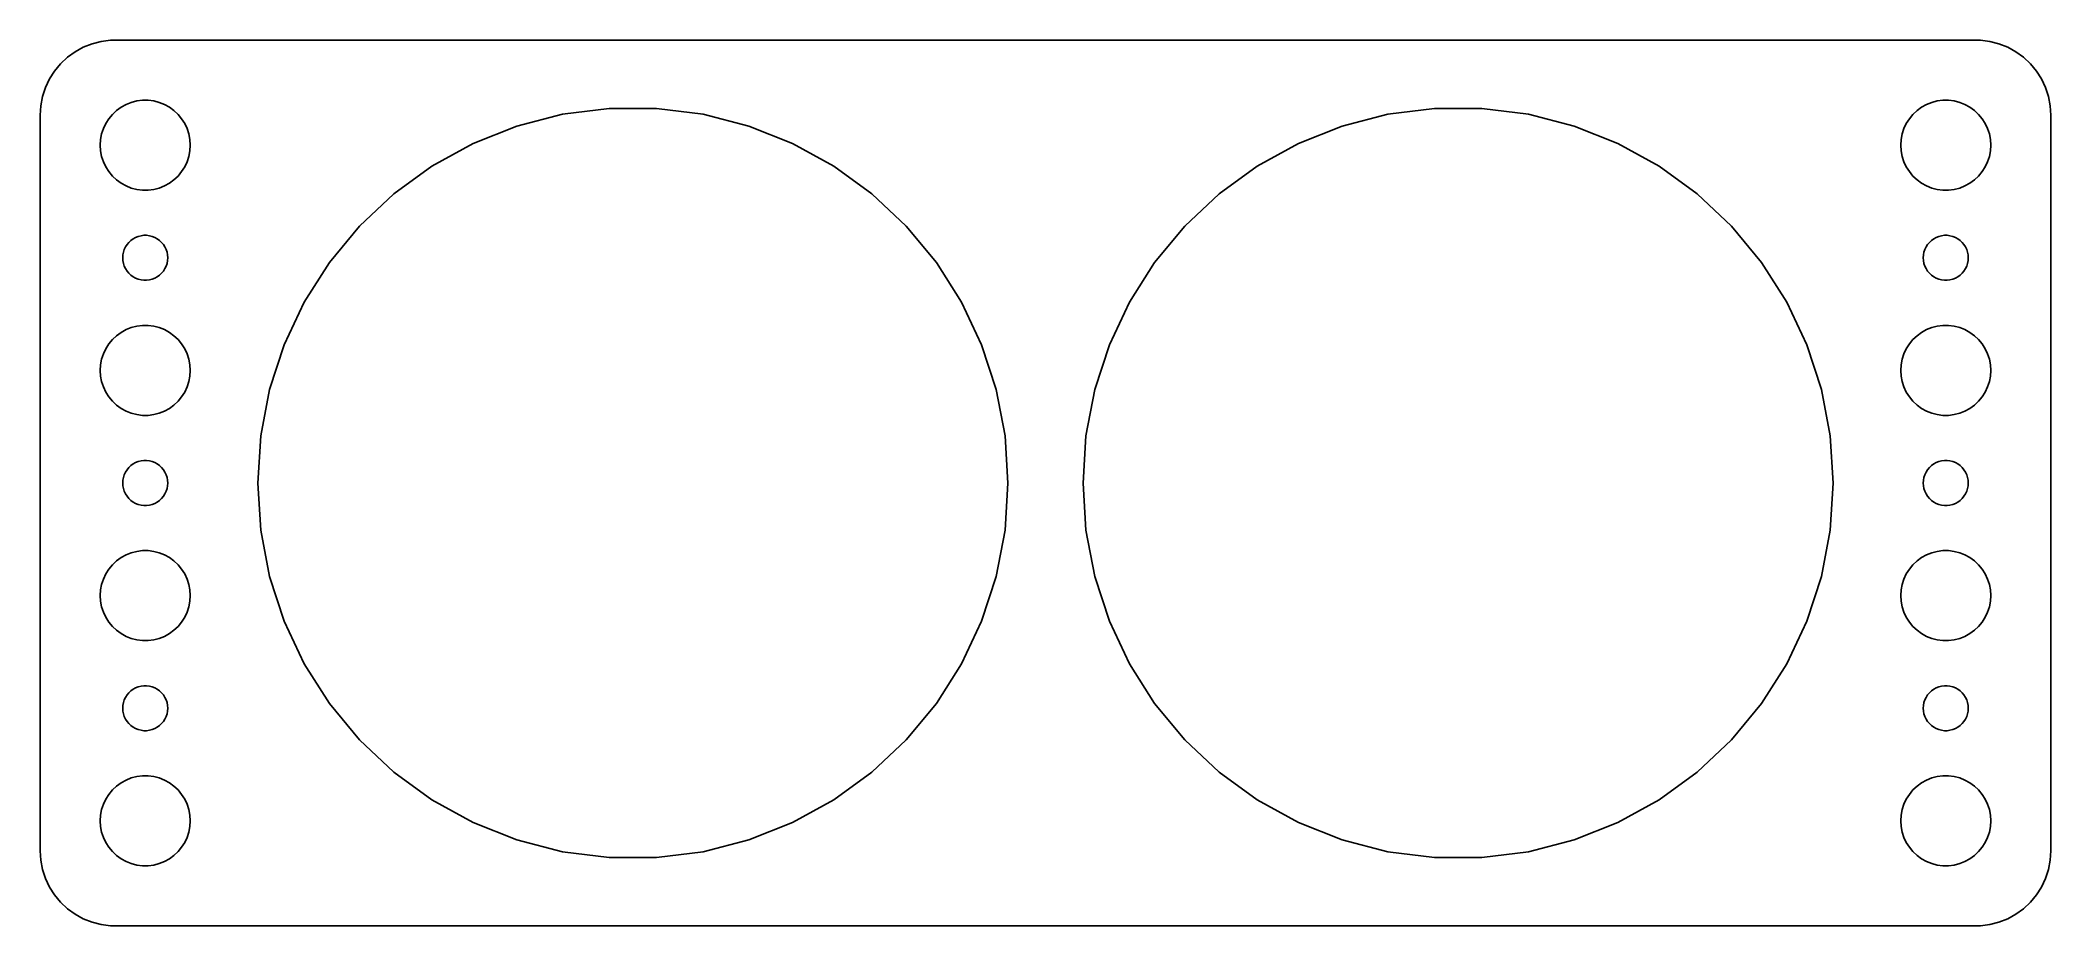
# Model space of a CAD drawing. Header units: metres. Extents: x -67 to 67, y -29 to 29.
import ezdxf

# ---------------------------------------------------------------- set-up
doc = ezdxf.new("R2010")
doc.units = ezdxf.units.M

msp = doc.modelspace()

# ---------------------------------------------------------------- linework, layer by layer
for p, q in [((-62.3139, 29.4901), (-62.9369, 29.4114)), ((62.3139, 29.4901), (-62.3139, 29.4901)), ((62.9369, 29.4114), (62.3139, 29.4901)), ((-65.1871, 28.3526), (-65.6448, 27.9227)), ((-64.6791, 28.7216), (-65.1871, 28.3526)), ((-64.1289, 29.0241), (-64.6791, 28.7216)), ((-63.5451, 29.2553), (-64.1289, 29.0241)), ((-62.9369, 29.4114), (-63.5451, 29.2553)), ((63.5451, 29.2553), (62.9369, 29.4114)), ((64.1289, 29.0241), (63.5451, 29.2553)), ((64.6791, 28.7216), (64.1289, 29.0241)), ((65.1871, 28.3526), (64.6791, 28.7216)), ((65.6448, 27.9227), (65.1871, 28.3526)), ((-66.3815, 26.9088), (-66.6489, 26.3406)), ((-66.0451, 27.4389), (-66.3815, 26.9088)), ((-65.6448, 27.9227), (-66.0451, 27.4389)), ((66.0451, 27.4389), (65.6448, 27.9227)), ((66.3815, 26.9088), (66.0451, 27.4389)), ((66.6489, 26.3406), (66.3815, 26.9088)), ((-66.8429, 25.7434), (-66.9606, 25.1267)), ((-66.6489, 26.3406), (-66.8429, 25.7434)), ((-60.5621, 25.4469), (-60.1884, 25.4941)), ((-60.1884, 25.4941), (-59.8116, 25.4941)), ((-59.8116, 25.4941), (-59.4379, 25.4469)), ((59.4379, 25.4469), (59.8116, 25.4941)), ((59.8116, 25.4941), (60.1884, 25.4941)), ((60.1884, 25.4941), (60.5621, 25.4469)), ((66.8429, 25.7434), (66.6489, 26.3406)), ((66.9606, 25.1267), (66.8429, 25.7434)), ((-66.9606, 25.1267), (-67, 24.5)), ((-67, 24.5), (-67, -24.5)), ((-62.6289, 23.9453), (-62.427, 24.2634)), ((-62.427, 24.2634), (-62.1869, 24.5536)), ((-62.1869, 24.5536), (-61.9123, 24.8115)), ((-61.9123, 24.8115), (-61.6075, 25.033)), ((-61.6075, 25.033), (-61.2773, 25.2145)), ((-61.2773, 25.2145), (-60.927, 25.3532)), ((-60.927, 25.3532), (-60.5621, 25.4469)), ((-59.4379, 25.4469), (-59.0729, 25.3532)), ((-59.0729, 25.3532), (-58.7227, 25.2145)), ((-58.7227, 25.2145), (-58.3925, 25.033)), ((-58.3925, 25.033), (-58.0877, 24.8115)), ((-58.0877, 24.8115), (-57.8131, 24.5536)), ((-57.8131, 24.5536), (-57.5729, 24.2634)), ((-57.5729, 24.2634), (-57.3711, 23.9453)), ((-35.2254, 23.7764), (-32.1845, 24.5572)), ((-32.1845, 24.5572), (-29.0698, 24.9507)), ((-29.0698, 24.9507), (-25.9302, 24.9507)), ((-25.9302, 24.9507), (-22.8155, 24.5572)), ((-22.8155, 24.5572), (-19.7746, 23.7764)), ((19.7746, 23.7764), (22.8155, 24.5572)), ((22.8155, 24.5572), (25.9302, 24.9507)), ((25.9302, 24.9507), (29.0698, 24.9507)), ((29.0698, 24.9507), (32.1845, 24.5572)), ((32.1845, 24.5572), (35.2254, 23.7764)), ((57.3711, 23.9453), (57.5729, 24.2634)), ((57.5729, 24.2634), (57.8131, 24.5536)), ((57.8131, 24.5536), (58.0877, 24.8115)), ((58.0877, 24.8115), (58.3925, 25.033)), ((58.3925, 25.033), (58.7227, 25.2145)), ((58.7227, 25.2145), (59.0729, 25.3532)), ((59.0729, 25.3532), (59.4379, 25.4469)), ((60.5621, 25.4469), (60.927, 25.3532)), ((60.927, 25.3532), (61.2773, 25.2145)), ((61.2773, 25.2145), (61.6075, 25.033)), ((61.6075, 25.033), (61.9123, 24.8115)), ((61.9123, 24.8115), (62.1869, 24.5536)), ((62.1869, 24.5536), (62.427, 24.2634)), ((62.427, 24.2634), (62.6289, 23.9453)), ((67, 24.5), (66.9606, 25.1267)), ((67, -24.5), (67, 24.5)), ((-63, 22.5), (-62.9763, 22.876)), ((-62.9763, 22.876), (-62.9057, 23.2461)), ((-62.9057, 23.2461), (-62.7893, 23.6044)), ((-62.7893, 23.6044), (-62.6289, 23.9453)), ((-57.3711, 23.9453), (-57.2107, 23.6044)), ((-57.2107, 23.6044), (-57.0942, 23.2461)), ((-57.0942, 23.2461), (-57.0237, 22.876)), ((-57.0237, 22.876), (-57, 22.5)), ((-38.1445, 22.6207), (-35.2254, 23.7764)), ((-19.7746, 23.7764), (-16.8555, 22.6207)), ((16.8555, 22.6207), (19.7746, 23.7764)), ((35.2254, 23.7764), (38.1445, 22.6207)), ((57, 22.5), (57.0237, 22.876)), ((57.0237, 22.876), (57.0942, 23.2461)), ((57.0942, 23.2461), (57.2107, 23.6044)), ((57.2107, 23.6044), (57.3711, 23.9453)), ((62.6289, 23.9453), (62.7893, 23.6044)), ((62.7893, 23.6044), (62.9057, 23.2461)), ((62.9057, 23.2461), (62.9763, 22.876)), ((62.9763, 22.876), (63, 22.5)), ((-62.9763, 22.124), (-63, 22.5)), ((-62.9057, 21.7539), (-62.9763, 22.124)), ((-62.7893, 21.3956), (-62.9057, 21.7539)), ((-57.0942, 21.7539), (-57.2107, 21.3956)), ((-57.0237, 22.124), (-57.0942, 21.7539)), ((-57, 22.5), (-57.0237, 22.124)), ((-40.8957, 21.1082), (-38.1445, 22.6207)), ((-16.8555, 22.6207), (-14.1043, 21.1082)), ((14.1043, 21.1082), (16.8555, 22.6207)), ((38.1445, 22.6207), (40.8957, 21.1082)), ((57.0237, 22.124), (57, 22.5)), ((57.0942, 21.7539), (57.0237, 22.124)), ((57.2107, 21.3956), (57.0942, 21.7539)), ((62.9057, 21.7539), (62.7893, 21.3956)), ((62.9763, 22.124), (62.9057, 21.7539)), ((63, 22.5), (62.9763, 22.124)), ((-62.6289, 21.0547), (-62.7893, 21.3956)), ((-62.427, 20.7366), (-62.6289, 21.0547)), ((-62.1869, 20.4464), (-62.427, 20.7366)), ((-61.9123, 20.1884), (-62.1869, 20.4464)), ((-61.6075, 19.967), (-61.9123, 20.1884)), ((-58.0877, 20.1884), (-58.3925, 19.967)), ((-57.8131, 20.4464), (-58.0877, 20.1884)), ((-57.5729, 20.7366), (-57.8131, 20.4464)), ((-57.3711, 21.0547), (-57.5729, 20.7366)), ((-57.2107, 21.3956), (-57.3711, 21.0547)), ((-43.4356, 19.2628), (-40.8957, 21.1082)), ((-14.1043, 21.1082), (-11.5644, 19.2628)), ((11.5644, 19.2628), (14.1043, 21.1082)), ((40.8957, 21.1082), (43.4356, 19.2628)), ((57.3711, 21.0547), (57.2107, 21.3956)), ((57.5729, 20.7366), (57.3711, 21.0547)), ((57.8131, 20.4464), (57.5729, 20.7366)), ((58.0877, 20.1884), (57.8131, 20.4464)), ((58.3925, 19.967), (58.0877, 20.1884)), ((61.9123, 20.1884), (61.6075, 19.967)), ((62.1869, 20.4464), (61.9123, 20.1884)), ((62.427, 20.7366), (62.1869, 20.4464)), ((62.6289, 21.0547), (62.427, 20.7366)), ((62.7893, 21.3956), (62.6289, 21.0547)), ((-61.2773, 19.7855), (-61.6075, 19.967)), ((-60.927, 19.6468), (-61.2773, 19.7855)), ((-60.5621, 19.5531), (-60.927, 19.6468)), ((-60.1884, 19.5059), (-60.5621, 19.5531)), ((-59.8116, 19.5059), (-60.1884, 19.5059)), ((-59.4379, 19.5531), (-59.8116, 19.5059)), ((-59.0729, 19.6468), (-59.4379, 19.5531)), ((-58.7227, 19.7855), (-59.0729, 19.6468)), ((-58.3925, 19.967), (-58.7227, 19.7855)), ((-45.7242, 17.1137), (-43.4356, 19.2628)), ((-11.5644, 19.2628), (-9.27577, 17.1137)), ((9.27577, 17.1137), (11.5644, 19.2628)), ((43.4356, 19.2628), (45.7242, 17.1137)), ((58.7227, 19.7855), (58.3925, 19.967)), ((59.0729, 19.6468), (58.7227, 19.7855)), ((59.4379, 19.5531), (59.0729, 19.6468)), ((59.8116, 19.5059), (59.4379, 19.5531)), ((60.1884, 19.5059), (59.8116, 19.5059)), ((60.5621, 19.5531), (60.1884, 19.5059)), ((60.927, 19.6468), (60.5621, 19.5531)), ((61.2773, 19.7855), (60.927, 19.6468)), ((61.6075, 19.967), (61.2773, 19.7855)), ((-61.0934, 16.0268), (-60.9561, 16.1558)), ((-60.9561, 16.1558), (-60.8037, 16.2665)), ((-60.8037, 16.2665), (-60.6387, 16.3572)), ((-60.6387, 16.3572), (-60.4635, 16.4266)), ((-60.4635, 16.4266), (-60.2811, 16.4734)), ((-60.2811, 16.4734), (-60.0942, 16.497)), ((-60.0942, 16.497), (-59.9058, 16.497)), ((-59.9058, 16.497), (-59.7189, 16.4734)), ((-59.7189, 16.4734), (-59.5365, 16.4266)), ((-59.5365, 16.4266), (-59.3613, 16.3572)), ((-59.3613, 16.3572), (-59.1963, 16.2665)), ((-59.1963, 16.2665), (-59.0439, 16.1558)), ((-59.0439, 16.1558), (-58.9065, 16.0268)), ((-47.7254, 14.6946), (-45.7242, 17.1137)), ((-9.27577, 17.1137), (-7.27457, 14.6946)), ((7.27457, 14.6946), (9.27577, 17.1137)), ((45.7242, 17.1137), (47.7254, 14.6946)), ((58.9065, 16.0268), (59.0439, 16.1558)), ((59.0439, 16.1558), (59.1963, 16.2665)), ((59.1963, 16.2665), (59.3613, 16.3572)), ((59.3613, 16.3572), (59.5365, 16.4266)), ((59.5365, 16.4266), (59.7189, 16.4734)), ((59.7189, 16.4734), (59.9058, 16.497)), ((59.9058, 16.497), (60.0942, 16.497)), ((60.0942, 16.497), (60.2811, 16.4734)), ((60.2811, 16.4734), (60.4635, 16.4266)), ((60.4635, 16.4266), (60.6387, 16.3572)), ((60.6387, 16.3572), (60.8037, 16.2665)), ((60.8037, 16.2665), (60.9561, 16.1558)), ((60.9561, 16.1558), (61.0934, 16.0268)), ((-61.5, 15), (-61.4882, 15.188)), ((-61.4882, 14.812), (-61.5, 15)), ((-61.4882, 15.188), (-61.4529, 15.373)), ((-61.4529, 14.627), (-61.4882, 14.812)), ((-61.4529, 15.373), (-61.3947, 15.5522)), ((-61.3947, 15.5522), (-61.3145, 15.7226)), ((-61.3145, 15.7226), (-61.2135, 15.8817)), ((-61.2135, 15.8817), (-61.0934, 16.0268)), ((-58.9065, 16.0268), (-58.7865, 15.8817)), ((-58.7865, 15.8817), (-58.6855, 15.7226)), ((-58.6855, 15.7226), (-58.6053, 15.5522)), ((-58.6053, 15.5522), (-58.5471, 15.373)), ((-58.5471, 15.373), (-58.5118, 15.188)), ((-58.5118, 14.812), (-58.5471, 14.627)), ((-58.5118, 15.188), (-58.5, 15)), ((-58.5, 15), (-58.5118, 14.812)), ((58.5, 15), (58.5118, 15.188)), ((58.5118, 14.812), (58.5, 15)), ((58.5118, 15.188), (58.5471, 15.373)), ((58.5471, 14.627), (58.5118, 14.812)), ((58.5471, 15.373), (58.6053, 15.5522)), ((58.6053, 15.5522), (58.6855, 15.7226)), ((58.6855, 15.7226), (58.7865, 15.8817)), ((58.7865, 15.8817), (58.9065, 16.0268)), ((61.0934, 16.0268), (61.2135, 15.8817)), ((61.2135, 15.8817), (61.3145, 15.7226)), ((61.3145, 15.7226), (61.3947, 15.5522)), ((61.3947, 15.5522), (61.4529, 15.373)), ((61.4529, 15.373), (61.4882, 15.188)), ((61.4882, 14.812), (61.4529, 14.627)), ((61.4882, 15.188), (61.5, 15)), ((61.5, 15), (61.4882, 14.812)), ((-61.3947, 14.4478), (-61.4529, 14.627)), ((-61.3145, 14.2774), (-61.3947, 14.4478)), ((-61.2135, 14.1183), (-61.3145, 14.2774)), ((-61.0934, 13.9732), (-61.2135, 14.1183)), ((-60.9561, 13.8442), (-61.0934, 13.9732)), ((-60.8037, 13.7335), (-60.9561, 13.8442)), ((-60.6387, 13.6427), (-60.8037, 13.7335)), ((-60.4635, 13.5734), (-60.6387, 13.6427)), ((-60.2811, 13.5266), (-60.4635, 13.5734)), ((-60.0942, 13.5029), (-60.2811, 13.5266)), ((-59.9058, 13.5029), (-60.0942, 13.5029)), ((-59.7189, 13.5266), (-59.9058, 13.5029)), ((-59.5365, 13.5734), (-59.7189, 13.5266)), ((-59.3613, 13.6427), (-59.5365, 13.5734)), ((-59.1963, 13.7335), (-59.3613, 13.6427)), ((-59.0439, 13.8442), (-59.1963, 13.7335)), ((-58.9065, 13.9732), (-59.0439, 13.8442)), ((-58.7865, 14.1183), (-58.9065, 13.9732)), ((-58.6855, 14.2774), (-58.7865, 14.1183)), ((-58.6053, 14.4478), (-58.6855, 14.2774)), ((-58.5471, 14.627), (-58.6053, 14.4478)), ((-49.4077, 12.0438), (-47.7254, 14.6946)), ((-7.27457, 14.6946), (-5.59233, 12.0438)), ((5.59233, 12.0438), (7.27457, 14.6946)), ((47.7254, 14.6946), (49.4077, 12.0438)), ((58.6053, 14.4478), (58.5471, 14.627)), ((58.6855, 14.2774), (58.6053, 14.4478)), ((58.7865, 14.1183), (58.6855, 14.2774)), ((58.9065, 13.9732), (58.7865, 14.1183)), ((59.0439, 13.8442), (58.9065, 13.9732)), ((59.1963, 13.7335), (59.0439, 13.8442)), ((59.3613, 13.6427), (59.1963, 13.7335)), ((59.5365, 13.5734), (59.3613, 13.6427)), ((59.7189, 13.5266), (59.5365, 13.5734)), ((59.9058, 13.5029), (59.7189, 13.5266)), ((60.0942, 13.5029), (59.9058, 13.5029)), ((60.2811, 13.5266), (60.0942, 13.5029)), ((60.4635, 13.5734), (60.2811, 13.5266)), ((60.6387, 13.6427), (60.4635, 13.5734)), ((60.8037, 13.7335), (60.6387, 13.6427)), ((60.9561, 13.8442), (60.8037, 13.7335)), ((61.0934, 13.9732), (60.9561, 13.8442)), ((61.2135, 14.1183), (61.0934, 13.9732)), ((61.3145, 14.2774), (61.2135, 14.1183)), ((61.3947, 14.4478), (61.3145, 14.2774)), ((61.4529, 14.627), (61.3947, 14.4478)), ((-50.7444, 9.20311), (-49.4077, 12.0438)), ((-5.59233, 12.0438), (-4.25558, 9.20311)), ((4.25558, 9.20311), (5.59233, 12.0438)), ((49.4077, 12.0438), (50.7444, 9.20311)), ((-62.427, 9.26335), (-62.1869, 9.55363)), ((-62.1869, 9.55363), (-61.9123, 9.81154)), ((-61.9123, 9.81154), (-61.6075, 10.033)), ((-61.6075, 10.033), (-61.2773, 10.2145)), ((-61.2773, 10.2145), (-60.927, 10.3532)), ((-60.927, 10.3532), (-60.5621, 10.4469)), ((-60.5621, 10.4469), (-60.1884, 10.4941)), ((-60.1884, 10.4941), (-59.8116, 10.4941)), ((-59.8116, 10.4941), (-59.4379, 10.4469)), ((-59.4379, 10.4469), (-59.0729, 10.3532)), ((-59.0729, 10.3532), (-58.7227, 10.2145)), ((-58.7227, 10.2145), (-58.3925, 10.033)), ((-58.3925, 10.033), (-58.0877, 9.81154)), ((-58.0877, 9.81154), (-57.8131, 9.55363)), ((-57.8131, 9.55363), (-57.5729, 9.26335)), ((57.5729, 9.26335), (57.8131, 9.55363)), ((57.8131, 9.55363), (58.0877, 9.81154)), ((58.0877, 9.81154), (58.3925, 10.033)), ((58.3925, 10.033), (58.7227, 10.2145)), ((58.7227, 10.2145), (59.0729, 10.3532)), ((59.0729, 10.3532), (59.4379, 10.4469)), ((59.4379, 10.4469), (59.8116, 10.4941)), ((59.8116, 10.4941), (60.1884, 10.4941)), ((60.1884, 10.4941), (60.5621, 10.4469)), ((60.5621, 10.4469), (60.927, 10.3532)), ((60.927, 10.3532), (61.2773, 10.2145)), ((61.2773, 10.2145), (61.6075, 10.033)), ((61.6075, 10.033), (61.9123, 9.81154)), ((61.9123, 9.81154), (62.1869, 9.55363)), ((62.1869, 9.55363), (62.427, 9.26335)), ((-62.9763, 7.87599), (-62.9057, 8.24606)), ((-62.9057, 8.24606), (-62.7893, 8.60437)), ((-62.7893, 8.60437), (-62.6289, 8.94525)), ((-62.6289, 8.94525), (-62.427, 9.26335)), ((-57.5729, 9.26335), (-57.3711, 8.94525)), ((-57.3711, 8.94525), (-57.2107, 8.60437)), ((-57.2107, 8.60437), (-57.0942, 8.24606)), ((-57.0942, 8.24606), (-57.0237, 7.87599)), ((-51.7146, 6.21724), (-50.7444, 9.20311)), ((-4.25558, 9.20311), (-3.28542, 6.21724)), ((3.28542, 6.21724), (4.25558, 9.20311)), ((50.7444, 9.20311), (51.7146, 6.21724)), ((57.0237, 7.87599), (57.0942, 8.24606)), ((57.0942, 8.24606), (57.2107, 8.60437)), ((57.2107, 8.60437), (57.3711, 8.94525)), ((57.3711, 8.94525), (57.5729, 9.26335)), ((62.427, 9.26335), (62.6289, 8.94525)), ((62.6289, 8.94525), (62.7893, 8.60437)), ((62.7893, 8.60437), (62.9057, 8.24606)), ((62.9057, 8.24606), (62.9763, 7.87599)), ((-63, 7.5), (-62.9763, 7.87599)), ((-62.9763, 7.12399), (-63, 7.5)), ((-62.9057, 6.75392), (-62.9763, 7.12399)), ((-62.7893, 6.39561), (-62.9057, 6.75392)), ((-57.0942, 6.75392), (-57.2107, 6.39561)), ((-57.0237, 7.12399), (-57.0942, 6.75392)), ((-57.0237, 7.87599), (-57, 7.5)), ((-57, 7.5), (-57.0237, 7.12399)), ((57, 7.5), (57.0237, 7.87599)), ((57.0237, 7.12399), (57, 7.5)), ((57.0942, 6.75392), (57.0237, 7.12399)), ((57.2107, 6.39561), (57.0942, 6.75392)), ((62.9057, 6.75392), (62.7893, 6.39561)), ((62.9763, 7.12399), (62.9057, 6.75392)), ((62.9763, 7.87599), (63, 7.5)), ((63, 7.5), (62.9763, 7.12399)), ((-62.6289, 6.05473), (-62.7893, 6.39561)), ((-62.427, 5.73663), (-62.6289, 6.05473)), ((-62.1869, 5.44635), (-62.427, 5.73663)), ((-61.9123, 5.18845), (-62.1869, 5.44635)), ((-57.8131, 5.44635), (-58.0877, 5.18845)), ((-57.5729, 5.73663), (-57.8131, 5.44635)), ((-57.3711, 6.05473), (-57.5729, 5.73663)), ((-57.2107, 6.39561), (-57.3711, 6.05473)), ((-52.3029, 3.13332), (-51.7146, 6.21724)), ((-3.28542, 6.21724), (-2.69713, 3.13332)), ((2.69713, 3.13332), (3.28542, 6.21724)), ((51.7146, 6.21724), (52.3029, 3.13332)), ((57.3711, 6.05473), (57.2107, 6.39561)), ((57.5729, 5.73663), (57.3711, 6.05473)), ((57.8131, 5.44635), (57.5729, 5.73663)), ((58.0877, 5.18845), (57.8131, 5.44635)), ((62.1869, 5.44635), (61.9123, 5.18845)), ((62.427, 5.73663), (62.1869, 5.44635)), ((62.6289, 6.05473), (62.427, 5.73663)), ((62.7893, 6.39561), (62.6289, 6.05473)), ((-61.6075, 4.96701), (-61.9123, 5.18845)), ((-61.2773, 4.78551), (-61.6075, 4.96701)), ((-60.927, 4.64682), (-61.2773, 4.78551)), ((-60.5621, 4.55313), (-60.927, 4.64682)), ((-60.1884, 4.50591), (-60.5621, 4.55313)), ((-59.8116, 4.50591), (-60.1884, 4.50591)), ((-59.4379, 4.55313), (-59.8116, 4.50591)), ((-59.0729, 4.64682), (-59.4379, 4.55313)), ((-58.7227, 4.78551), (-59.0729, 4.64682)), ((-58.3925, 4.96701), (-58.7227, 4.78551)), ((-58.0877, 5.18845), (-58.3925, 4.96701)), ((58.3925, 4.96701), (58.0877, 5.18845)), ((58.7227, 4.78551), (58.3925, 4.96701)), ((59.0729, 4.64682), (58.7227, 4.78551)), ((59.4379, 4.55313), (59.0729, 4.64682)), ((59.8116, 4.50591), (59.4379, 4.55313)), ((60.1884, 4.50591), (59.8116, 4.50591)), ((60.5621, 4.55313), (60.1884, 4.50591)), ((60.927, 4.64682), (60.5621, 4.55313)), ((61.2773, 4.78551), (60.927, 4.64682)), ((61.6075, 4.96701), (61.2773, 4.78551)), ((61.9123, 5.18845), (61.6075, 4.96701)), ((-52.5, 0), (-52.3029, 3.13332)), ((-2.69713, 3.13332), (-2.5, 0)), ((2.5, 0), (2.69713, 3.13332)), ((52.3029, 3.13332), (52.5, 0)), ((-60.8037, 1.26648), (-60.6387, 1.35724)), ((-60.6387, 1.35724), (-60.4635, 1.42657)), ((-60.4635, 1.42657), (-60.2811, 1.47342)), ((-60.2811, 1.47342), (-60.0942, 1.49704)), ((-60.0942, 1.49704), (-59.9058, 1.49704)), ((-59.9058, 1.49704), (-59.7189, 1.47342)), ((-59.7189, 1.47342), (-59.5365, 1.42657)), ((-59.5365, 1.42657), (-59.3613, 1.35724)), ((-59.3613, 1.35724), (-59.1963, 1.26648)), ((59.1963, 1.26648), (59.3613, 1.35724)), ((59.3613, 1.35724), (59.5365, 1.42657)), ((59.5365, 1.42657), (59.7189, 1.47342)), ((59.7189, 1.47342), (59.9058, 1.49704)), ((59.9058, 1.49704), (60.0942, 1.49704)), ((60.0942, 1.49704), (60.2811, 1.47342)), ((60.2811, 1.47342), (60.4635, 1.42657)), ((60.4635, 1.42657), (60.6387, 1.35724)), ((60.6387, 1.35724), (60.8037, 1.26648)), ((-61.5, 0), (-61.4882, 0.187988)), ((-61.4882, -0.187988), (-61.5, 0)), ((-61.4882, 0.187988), (-61.4529, 0.373032)), ((-61.4529, 0.373032), (-61.3947, 0.552185)), ((-61.3947, 0.552185), (-61.3145, 0.722626)), ((-61.3145, 0.722626), (-61.2135, 0.881668)), ((-61.2135, 0.881668), (-61.0934, 1.02681)), ((-61.0934, 1.02681), (-60.9561, 1.15576)), ((-60.9561, 1.15576), (-60.8037, 1.26648)), ((-59.1963, 1.26648), (-59.0439, 1.15576)), ((-59.0439, 1.15576), (-58.9065, 1.02681)), ((-58.9065, 1.02681), (-58.7865, 0.881668)), ((-58.7865, 0.881668), (-58.6855, 0.722626)), ((-58.6855, 0.722626), (-58.6053, 0.552185)), ((-58.6053, 0.552185), (-58.5471, 0.373032)), ((-58.5471, 0.373032), (-58.5118, 0.187988)), ((-58.5118, 0.187988), (-58.5, 0)), ((-58.5, 0), (-58.5118, -0.187988)), ((-52.3029, -3.13332), (-52.5, 0)), ((-2.5, 0), (-2.69713, -3.13332)), ((2.69713, -3.13332), (2.5, 0)), ((52.5, 0), (52.3029, -3.13332)), ((58.5, 0), (58.5118, 0.187988)), ((58.5118, -0.187988), (58.5, 0)), ((58.5118, 0.187988), (58.5471, 0.373032)), ((58.5471, 0.373032), (58.6053, 0.552185)), ((58.6053, 0.552185), (58.6855, 0.722626)), ((58.6855, 0.722626), (58.7865, 0.881668)), ((58.7865, 0.881668), (58.9065, 1.02681)), ((58.9065, 1.02681), (59.0439, 1.15576)), ((59.0439, 1.15576), (59.1963, 1.26648)), ((60.8037, 1.26648), (60.9561, 1.15576)), ((60.9561, 1.15576), (61.0934, 1.02681)), ((61.0934, 1.02681), (61.2135, 0.881668)), ((61.2135, 0.881668), (61.3145, 0.722626)), ((61.3145, 0.722626), (61.3947, 0.552185)), ((61.3947, 0.552185), (61.4529, 0.373032)), ((61.4529, 0.373032), (61.4882, 0.187988)), ((61.4882, 0.187988), (61.5, 0)), ((61.5, 0), (61.4882, -0.187988)), ((-61.4529, -0.373032), (-61.4882, -0.187988)), ((-61.3947, -0.552185), (-61.4529, -0.373032)), ((-61.3145, -0.722626), (-61.3947, -0.552185)), ((-61.2135, -0.881668), (-61.3145, -0.722626)), ((-61.0934, -1.02681), (-61.2135, -0.881668)), ((-60.9561, -1.15576), (-61.0934, -1.02681)), ((-60.8037, -1.26648), (-60.9561, -1.15576)), ((-60.6387, -1.35724), (-60.8037, -1.26648)), ((-59.1963, -1.26648), (-59.3613, -1.35724)), ((-59.0439, -1.15576), (-59.1963, -1.26648)), ((-58.9065, -1.02681), (-59.0439, -1.15576)), ((-58.7865, -0.881668), (-58.9065, -1.02681)), ((-58.6855, -0.722626), (-58.7865, -0.881668)), ((-58.6053, -0.552185), (-58.6855, -0.722626)), ((-58.5471, -0.373032), (-58.6053, -0.552185)), ((-58.5118, -0.187988), (-58.5471, -0.373032)), ((58.5471, -0.373032), (58.5118, -0.187988)), ((58.6053, -0.552185), (58.5471, -0.373032)), ((58.6855, -0.722626), (58.6053, -0.552185)), ((58.7865, -0.881668), (58.6855, -0.722626)), ((58.9065, -1.02681), (58.7865, -0.881668)), ((59.0439, -1.15576), (58.9065, -1.02681)), ((59.1963, -1.26648), (59.0439, -1.15576)), ((59.3613, -1.35724), (59.1963, -1.26648)), ((60.8037, -1.26648), (60.6387, -1.35724)), ((60.9561, -1.15576), (60.8037, -1.26648)), ((61.0934, -1.02681), (60.9561, -1.15576)), ((61.2135, -0.881668), (61.0934, -1.02681)), ((61.3145, -0.722626), (61.2135, -0.881668)), ((61.3947, -0.552185), (61.3145, -0.722626)), ((61.4529, -0.373032), (61.3947, -0.552185)), ((61.4882, -0.187988), (61.4529, -0.373032)), ((-60.4635, -1.42657), (-60.6387, -1.35724)), ((-60.2811, -1.47342), (-60.4635, -1.42657)), ((-60.0942, -1.49704), (-60.2811, -1.47342)), ((-59.9058, -1.49704), (-60.0942, -1.49704)), ((-59.7189, -1.47342), (-59.9058, -1.49704)), ((-59.5365, -1.42657), (-59.7189, -1.47342)), ((-59.3613, -1.35724), (-59.5365, -1.42657)), ((59.5365, -1.42657), (59.3613, -1.35724)), ((59.7189, -1.47342), (59.5365, -1.42657)), ((59.9058, -1.49704), (59.7189, -1.47342)), ((60.0942, -1.49704), (59.9058, -1.49704)), ((60.2811, -1.47342), (60.0942, -1.49704)), ((60.4635, -1.42657), (60.2811, -1.47342)), ((60.6387, -1.35724), (60.4635, -1.42657)), ((-51.7146, -6.21724), (-52.3029, -3.13332)), ((-2.69713, -3.13332), (-3.28542, -6.21724)), ((3.28542, -6.21724), (2.69713, -3.13332)), ((52.3029, -3.13332), (51.7146, -6.21724)), ((-62.1869, -5.44635), (-61.9123, -5.18845)), ((-61.9123, -5.18845), (-61.6075, -4.96701)), ((-61.6075, -4.96701), (-61.2773, -4.78551)), ((-61.2773, -4.78551), (-60.927, -4.64682)), ((-60.927, -4.64682), (-60.5621, -4.55313)), ((-60.5621, -4.55313), (-60.1884, -4.50591)), ((-60.1884, -4.50591), (-59.8116, -4.50591)), ((-59.8116, -4.50591), (-59.4379, -4.55313)), ((-59.4379, -4.55313), (-59.0729, -4.64682)), ((-59.0729, -4.64682), (-58.7227, -4.78551)), ((-58.7227, -4.78551), (-58.3925, -4.96701)), ((-58.3925, -4.96701), (-58.0877, -5.18845)), ((-58.0877, -5.18845), (-57.8131, -5.44635)), ((57.8131, -5.44635), (58.0877, -5.18845)), ((58.0877, -5.18845), (58.3925, -4.96701)), ((58.3925, -4.96701), (58.7227, -4.78551)), ((58.7227, -4.78551), (59.0729, -4.64682)), ((59.0729, -4.64682), (59.4379, -4.55313)), ((59.4379, -4.55313), (59.8116, -4.50591)), ((59.8116, -4.50591), (60.1884, -4.50591)), ((60.1884, -4.50591), (60.5621, -4.55313)), ((60.5621, -4.55313), (60.927, -4.64682)), ((60.927, -4.64682), (61.2773, -4.78551)), ((61.2773, -4.78551), (61.6075, -4.96701)), ((61.6075, -4.96701), (61.9123, -5.18845)), ((61.9123, -5.18845), (62.1869, -5.44635)), ((-62.9057, -6.75392), (-62.7893, -6.39561)), ((-62.7893, -6.39561), (-62.6289, -6.05473)), ((-62.6289, -6.05473), (-62.427, -5.73663)), ((-62.427, -5.73663), (-62.1869, -5.44635)), ((-57.8131, -5.44635), (-57.5729, -5.73663)), ((-57.5729, -5.73663), (-57.3711, -6.05473)), ((-57.3711, -6.05473), (-57.2107, -6.39561)), ((-57.2107, -6.39561), (-57.0942, -6.75392)), ((-50.7444, -9.20311), (-51.7146, -6.21724)), ((-3.28542, -6.21724), (-4.25558, -9.20311)), ((4.25558, -9.20311), (3.28542, -6.21724)), ((51.7146, -6.21724), (50.7444, -9.20311)), ((57.0942, -6.75392), (57.2107, -6.39561)), ((57.2107, -6.39561), (57.3711, -6.05473)), ((57.3711, -6.05473), (57.5729, -5.73663)), ((57.5729, -5.73663), (57.8131, -5.44635)), ((62.1869, -5.44635), (62.427, -5.73663)), ((62.427, -5.73663), (62.6289, -6.05473)), ((62.6289, -6.05473), (62.7893, -6.39561)), ((62.7893, -6.39561), (62.9057, -6.75392)), ((-63, -7.5), (-62.9763, -7.12399)), ((-62.9763, -7.87599), (-63, -7.5)), ((-62.9763, -7.12399), (-62.9057, -6.75392)), ((-62.9057, -8.24606), (-62.9763, -7.87599)), ((-57.0942, -6.75392), (-57.0237, -7.12399)), ((-57.0237, -7.87599), (-57.0942, -8.24606)), ((-57.0237, -7.12399), (-57, -7.5)), ((-57, -7.5), (-57.0237, -7.87599)), ((57, -7.5), (57.0237, -7.12399)), ((57.0237, -7.87599), (57, -7.5)), ((57.0237, -7.12399), (57.0942, -6.75392)), ((57.0942, -8.24606), (57.0237, -7.87599)), ((62.9057, -6.75392), (62.9763, -7.12399)), ((62.9763, -7.87599), (62.9057, -8.24606)), ((62.9763, -7.12399), (63, -7.5)), ((63, -7.5), (62.9763, -7.87599)), ((-62.7893, -8.60437), (-62.9057, -8.24606)), ((-62.6289, -8.94525), (-62.7893, -8.60437)), ((-62.427, -9.26335), (-62.6289, -8.94525)), ((-62.1869, -9.55363), (-62.427, -9.26335)), ((-57.5729, -9.26335), (-57.8131, -9.55363)), ((-57.3711, -8.94525), (-57.5729, -9.26335)), ((-57.2107, -8.60437), (-57.3711, -8.94525)), ((-57.0942, -8.24606), (-57.2107, -8.60437)), ((-49.4077, -12.0438), (-50.7444, -9.20311)), ((-4.25558, -9.20311), (-5.59233, -12.0438)), ((5.59233, -12.0438), (4.25558, -9.20311)), ((50.7444, -9.20311), (49.4077, -12.0438)), ((57.2107, -8.60437), (57.0942, -8.24606)), ((57.3711, -8.94525), (57.2107, -8.60437)), ((57.5729, -9.26335), (57.3711, -8.94525)), ((57.8131, -9.55363), (57.5729, -9.26335)), ((62.427, -9.26335), (62.1869, -9.55363)), ((62.6289, -8.94525), (62.427, -9.26335)), ((62.7893, -8.60437), (62.6289, -8.94525)), ((62.9057, -8.24606), (62.7893, -8.60437)), ((-61.9123, -9.81154), (-62.1869, -9.55363)), ((-61.6075, -10.033), (-61.9123, -9.81154)), ((-61.2773, -10.2145), (-61.6075, -10.033)), ((-60.927, -10.3532), (-61.2773, -10.2145)), ((-60.5621, -10.4469), (-60.927, -10.3532)), ((-60.1884, -10.4941), (-60.5621, -10.4469)), ((-59.8116, -10.4941), (-60.1884, -10.4941)), ((-59.4379, -10.4469), (-59.8116, -10.4941)), ((-59.0729, -10.3532), (-59.4379, -10.4469)), ((-58.7227, -10.2145), (-59.0729, -10.3532)), ((-58.3925, -10.033), (-58.7227, -10.2145)), ((-58.0877, -9.81154), (-58.3925, -10.033)), ((-57.8131, -9.55363), (-58.0877, -9.81154)), ((58.0877, -9.81154), (57.8131, -9.55363)), ((58.3925, -10.033), (58.0877, -9.81154)), ((58.7227, -10.2145), (58.3925, -10.033)), ((59.0729, -10.3532), (58.7227, -10.2145)), ((59.4379, -10.4469), (59.0729, -10.3532)), ((59.8116, -10.4941), (59.4379, -10.4469)), ((60.1884, -10.4941), (59.8116, -10.4941)), ((60.5621, -10.4469), (60.1884, -10.4941)), ((60.927, -10.3532), (60.5621, -10.4469)), ((61.2773, -10.2145), (60.927, -10.3532)), ((61.6075, -10.033), (61.2773, -10.2145)), ((61.9123, -9.81154), (61.6075, -10.033)), ((62.1869, -9.55363), (61.9123, -9.81154)), ((-47.7254, -14.6946), (-49.4077, -12.0438)), ((-5.59233, -12.0438), (-7.27457, -14.6946)), ((7.27457, -14.6946), (5.59233, -12.0438)), ((49.4077, -12.0438), (47.7254, -14.6946)), ((-61.4882, -14.812), (-61.4529, -14.627)), ((-61.4529, -14.627), (-61.3947, -14.4478)), ((-61.3947, -14.4478), (-61.3145, -14.2774)), ((-61.3145, -14.2774), (-61.2135, -14.1183)), ((-61.2135, -14.1183), (-61.0934, -13.9732)), ((-61.0934, -13.9732), (-60.9561, -13.8442)), ((-60.9561, -13.8442), (-60.8037, -13.7335)), ((-60.8037, -13.7335), (-60.6387, -13.6427)), ((-60.6387, -13.6427), (-60.4635, -13.5734)), ((-60.4635, -13.5734), (-60.2811, -13.5266)), ((-60.2811, -13.5266), (-60.0942, -13.5029)), ((-60.0942, -13.5029), (-59.9058, -13.5029)), ((-59.9058, -13.5029), (-59.7189, -13.5266)), ((-59.7189, -13.5266), (-59.5365, -13.5734)), ((-59.5365, -13.5734), (-59.3613, -13.6427)), ((-59.3613, -13.6427), (-59.1963, -13.7335)), ((-59.1963, -13.7335), (-59.0439, -13.8442)), ((-59.0439, -13.8442), (-58.9065, -13.9732)), ((-58.9065, -13.9732), (-58.7865, -14.1183)), ((-58.7865, -14.1183), (-58.6855, -14.2774)), ((-58.6855, -14.2774), (-58.6053, -14.4478)), ((-58.6053, -14.4478), (-58.5471, -14.627)), ((-58.5471, -14.627), (-58.5118, -14.812)), ((-45.7242, -17.1137), (-47.7254, -14.6946)), ((-7.27457, -14.6946), (-9.27577, -17.1137)), ((9.27577, -17.1137), (7.27457, -14.6946)), ((47.7254, -14.6946), (45.7242, -17.1137)), ((58.5118, -14.812), (58.5471, -14.627)), ((58.5471, -14.627), (58.6053, -14.4478)), ((58.6053, -14.4478), (58.6855, -14.2774)), ((58.6855, -14.2774), (58.7865, -14.1183)), ((58.7865, -14.1183), (58.9065, -13.9732)), ((58.9065, -13.9732), (59.0439, -13.8442)), ((59.0439, -13.8442), (59.1963, -13.7335)), ((59.1963, -13.7335), (59.3613, -13.6427)), ((59.3613, -13.6427), (59.5365, -13.5734)), ((59.5365, -13.5734), (59.7189, -13.5266)), ((59.7189, -13.5266), (59.9058, -13.5029)), ((59.9058, -13.5029), (60.0942, -13.5029)), ((60.0942, -13.5029), (60.2811, -13.5266)), ((60.2811, -13.5266), (60.4635, -13.5734)), ((60.4635, -13.5734), (60.6387, -13.6427)), ((60.6387, -13.6427), (60.8037, -13.7335)), ((60.8037, -13.7335), (60.9561, -13.8442)), ((60.9561, -13.8442), (61.0934, -13.9732)), ((61.0934, -13.9732), (61.2135, -14.1183)), ((61.2135, -14.1183), (61.3145, -14.2774)), ((61.3145, -14.2774), (61.3947, -14.4478)), ((61.3947, -14.4478), (61.4529, -14.627)), ((61.4529, -14.627), (61.4882, -14.812)), ((-61.5, -15), (-61.4882, -14.812)), ((-61.4882, -15.188), (-61.5, -15)), ((-61.4529, -15.373), (-61.4882, -15.188)), ((-61.3947, -15.5522), (-61.4529, -15.373)), ((-61.3145, -15.7226), (-61.3947, -15.5522)), ((-61.2135, -15.8817), (-61.3145, -15.7226)), ((-61.0934, -16.0268), (-61.2135, -15.8817)), ((-60.9561, -16.1558), (-61.0934, -16.0268)), ((-58.9065, -16.0268), (-59.0439, -16.1558)), ((-58.7865, -15.8817), (-58.9065, -16.0268)), ((-58.6855, -15.7226), (-58.7865, -15.8817)), ((-58.6053, -15.5522), (-58.6855, -15.7226)), ((-58.5471, -15.373), (-58.6053, -15.5522)), ((-58.5118, -15.188), (-58.5471, -15.373)), ((-58.5118, -14.812), (-58.5, -15)), ((-58.5, -15), (-58.5118, -15.188)), ((58.5, -15), (58.5118, -14.812)), ((58.5118, -15.188), (58.5, -15)), ((58.5471, -15.373), (58.5118, -15.188)), ((58.6053, -15.5522), (58.5471, -15.373)), ((58.6855, -15.7226), (58.6053, -15.5522)), ((58.7865, -15.8817), (58.6855, -15.7226)), ((58.9065, -16.0268), (58.7865, -15.8817)), ((59.0439, -16.1558), (58.9065, -16.0268)), ((61.0934, -16.0268), (60.9561, -16.1558)), ((61.2135, -15.8817), (61.0934, -16.0268)), ((61.3145, -15.7226), (61.2135, -15.8817)), ((61.3947, -15.5522), (61.3145, -15.7226)), ((61.4529, -15.373), (61.3947, -15.5522)), ((61.4882, -15.188), (61.4529, -15.373)), ((61.4882, -14.812), (61.5, -15)), ((61.5, -15), (61.4882, -15.188)), ((-60.8037, -16.2665), (-60.9561, -16.1558)), ((-60.6387, -16.3572), (-60.8037, -16.2665)), ((-60.4635, -16.4266), (-60.6387, -16.3572)), ((-60.2811, -16.4734), (-60.4635, -16.4266)), ((-60.0942, -16.497), (-60.2811, -16.4734)), ((-59.9058, -16.497), (-60.0942, -16.497)), ((-59.7189, -16.4734), (-59.9058, -16.497)), ((-59.5365, -16.4266), (-59.7189, -16.4734)), ((-59.3613, -16.3572), (-59.5365, -16.4266)), ((-59.1963, -16.2665), (-59.3613, -16.3572)), ((-59.0439, -16.1558), (-59.1963, -16.2665)), ((-43.4356, -19.2628), (-45.7242, -17.1137)), ((-9.27577, -17.1137), (-11.5644, -19.2628)), ((11.5644, -19.2628), (9.27577, -17.1137)), ((45.7242, -17.1137), (43.4356, -19.2628)), ((59.1963, -16.2665), (59.0439, -16.1558)), ((59.3613, -16.3572), (59.1963, -16.2665)), ((59.5365, -16.4266), (59.3613, -16.3572)), ((59.7189, -16.4734), (59.5365, -16.4266)), ((59.9058, -16.497), (59.7189, -16.4734)), ((60.0942, -16.497), (59.9058, -16.497)), ((60.2811, -16.4734), (60.0942, -16.497)), ((60.4635, -16.4266), (60.2811, -16.4734)), ((60.6387, -16.3572), (60.4635, -16.4266)), ((60.8037, -16.2665), (60.6387, -16.3572)), ((60.9561, -16.1558), (60.8037, -16.2665)), ((-61.9123, -20.1884), (-61.6075, -19.967)), ((-61.6075, -19.967), (-61.2773, -19.7855)), ((-61.2773, -19.7855), (-60.927, -19.6468)), ((-60.927, -19.6468), (-60.5621, -19.5531)), ((-60.5621, -19.5531), (-60.1884, -19.5059)), ((-60.1884, -19.5059), (-59.8116, -19.5059)), ((-59.8116, -19.5059), (-59.4379, -19.5531)), ((-59.4379, -19.5531), (-59.0729, -19.6468)), ((-59.0729, -19.6468), (-58.7227, -19.7855)), ((-58.7227, -19.7855), (-58.3925, -19.967)), ((-58.3925, -19.967), (-58.0877, -20.1884)), ((-40.8957, -21.1082), (-43.4356, -19.2628)), ((-11.5644, -19.2628), (-14.1043, -21.1082)), ((14.1043, -21.1082), (11.5644, -19.2628)), ((43.4356, -19.2628), (40.8957, -21.1082)), ((58.0877, -20.1884), (58.3925, -19.967)), ((58.3925, -19.967), (58.7227, -19.7855)), ((58.7227, -19.7855), (59.0729, -19.6468)), ((59.0729, -19.6468), (59.4379, -19.5531)), ((59.4379, -19.5531), (59.8116, -19.5059)), ((59.8116, -19.5059), (60.1884, -19.5059)), ((60.1884, -19.5059), (60.5621, -19.5531)), ((60.5621, -19.5531), (60.927, -19.6468)), ((60.927, -19.6468), (61.2773, -19.7855)), ((61.2773, -19.7855), (61.6075, -19.967)), ((61.6075, -19.967), (61.9123, -20.1884)), ((-62.9057, -21.7539), (-62.7893, -21.3956)), ((-62.7893, -21.3956), (-62.6289, -21.0547)), ((-62.6289, -21.0547), (-62.427, -20.7366)), ((-62.427, -20.7366), (-62.1869, -20.4464)), ((-62.1869, -20.4464), (-61.9123, -20.1884)), ((-58.0877, -20.1884), (-57.8131, -20.4464)), ((-57.8131, -20.4464), (-57.5729, -20.7366)), ((-57.5729, -20.7366), (-57.3711, -21.0547)), ((-57.3711, -21.0547), (-57.2107, -21.3956)), ((-57.2107, -21.3956), (-57.0942, -21.7539)), ((-38.1445, -22.6207), (-40.8957, -21.1082)), ((-14.1043, -21.1082), (-16.8555, -22.6207)), ((16.8555, -22.6207), (14.1043, -21.1082)), ((40.8957, -21.1082), (38.1445, -22.6207)), ((57.0942, -21.7539), (57.2107, -21.3956)), ((57.2107, -21.3956), (57.3711, -21.0547)), ((57.3711, -21.0547), (57.5729, -20.7366)), ((57.5729, -20.7366), (57.8131, -20.4464)), ((57.8131, -20.4464), (58.0877, -20.1884)), ((61.9123, -20.1884), (62.1869, -20.4464)), ((62.1869, -20.4464), (62.427, -20.7366)), ((62.427, -20.7366), (62.6289, -21.0547)), ((62.6289, -21.0547), (62.7893, -21.3956)), ((62.7893, -21.3956), (62.9057, -21.7539)), ((-63, -22.5), (-62.9763, -22.124)), ((-62.9763, -22.876), (-63, -22.5)), ((-62.9763, -22.124), (-62.9057, -21.7539)), ((-57.0942, -21.7539), (-57.0237, -22.124)), ((-57.0237, -22.124), (-57, -22.5)), ((-57, -22.5), (-57.0237, -22.876)), ((-35.2254, -23.7764), (-38.1445, -22.6207)), ((-16.8555, -22.6207), (-19.7746, -23.7764)), ((19.7746, -23.7764), (16.8555, -22.6207)), ((38.1445, -22.6207), (35.2254, -23.7764)), ((57, -22.5), (57.0237, -22.124)), ((57.0237, -22.876), (57, -22.5)), ((57.0237, -22.124), (57.0942, -21.7539)), ((62.9057, -21.7539), (62.9763, -22.124)), ((62.9763, -22.124), (63, -22.5)), ((63, -22.5), (62.9763, -22.876)), ((-62.9057, -23.2461), (-62.9763, -22.876)), ((-62.7893, -23.6044), (-62.9057, -23.2461)), ((-62.6289, -23.9453), (-62.7893, -23.6044)), ((-62.427, -24.2634), (-62.6289, -23.9453)), ((-57.3711, -23.9453), (-57.5729, -24.2634)), ((-57.2107, -23.6044), (-57.3711, -23.9453)), ((-57.0942, -23.2461), (-57.2107, -23.6044)), ((-57.0237, -22.876), (-57.0942, -23.2461)), ((-32.1845, -24.5572), (-35.2254, -23.7764)), ((-19.7746, -23.7764), (-22.8155, -24.5572)), ((22.8155, -24.5572), (19.7746, -23.7764)), ((35.2254, -23.7764), (32.1845, -24.5572)), ((57.0942, -23.2461), (57.0237, -22.876)), ((57.2107, -23.6044), (57.0942, -23.2461)), ((57.3711, -23.9453), (57.2107, -23.6044)), ((57.5729, -24.2634), (57.3711, -23.9453)), ((62.6289, -23.9453), (62.427, -24.2634)), ((62.7893, -23.6044), (62.6289, -23.9453)), ((62.9057, -23.2461), (62.7893, -23.6044)), ((62.9763, -22.876), (62.9057, -23.2461)), ((-67, -24.5), (-66.9606, -25.1267)), ((-66.9606, -25.1267), (-66.8429, -25.7434)), ((-62.1869, -24.5536), (-62.427, -24.2634)), ((-61.9123, -24.8115), (-62.1869, -24.5536)), ((-61.6075, -25.033), (-61.9123, -24.8115)), ((-61.2773, -25.2145), (-61.6075, -25.033)), ((-60.927, -25.3532), (-61.2773, -25.2145)), ((-60.5621, -25.4469), (-60.927, -25.3532)), ((-60.1884, -25.4941), (-60.5621, -25.4469)), ((-59.4379, -25.4469), (-59.8116, -25.4941)), ((-59.0729, -25.3532), (-59.4379, -25.4469)), ((-58.7227, -25.2145), (-59.0729, -25.3532)), ((-58.3925, -25.033), (-58.7227, -25.2145)), ((-58.0877, -24.8115), (-58.3925, -25.033)), ((-57.8131, -24.5536), (-58.0877, -24.8115)), ((-57.5729, -24.2634), (-57.8131, -24.5536)), ((-29.0698, -24.9507), (-32.1845, -24.5572)), ((-25.9302, -24.9507), (-29.0698, -24.9507)), ((-22.8155, -24.5572), (-25.9302, -24.9507)), ((25.9302, -24.9507), (22.8155, -24.5572)), ((29.0698, -24.9507), (25.9302, -24.9507)), ((32.1845, -24.5572), (29.0698, -24.9507)), ((57.8131, -24.5536), (57.5729, -24.2634)), ((58.0877, -24.8115), (57.8131, -24.5536)), ((58.3925, -25.033), (58.0877, -24.8115)), ((58.7227, -25.2145), (58.3925, -25.033)), ((59.0729, -25.3532), (58.7227, -25.2145)), ((59.4379, -25.4469), (59.0729, -25.3532)), ((59.8116, -25.4941), (59.4379, -25.4469)), ((60.5621, -25.4469), (60.1884, -25.4941)), ((60.927, -25.3532), (60.5621, -25.4469)), ((61.2773, -25.2145), (60.927, -25.3532)), ((61.6075, -25.033), (61.2773, -25.2145)), ((61.9123, -24.8115), (61.6075, -25.033)), ((62.1869, -24.5536), (61.9123, -24.8115)), ((62.427, -24.2634), (62.1869, -24.5536)), ((66.8429, -25.7434), (66.9606, -25.1267)), ((66.9606, -25.1267), (67, -24.5)), ((-66.8429, -25.7434), (-66.6489, -26.3406)), ((-66.6489, -26.3406), (-66.3815, -26.9088)), ((-59.8116, -25.4941), (-60.1884, -25.4941)), ((60.1884, -25.4941), (59.8116, -25.4941)), ((66.3815, -26.9088), (66.6489, -26.3406)), ((66.6489, -26.3406), (66.8429, -25.7434)), ((-66.3815, -26.9088), (-66.0451, -27.4389)), ((-66.0451, -27.4389), (-65.6448, -27.9227)), ((-65.6448, -27.9227), (-65.1871, -28.3526)), ((65.1871, -28.3526), (65.6448, -27.9227)), ((65.6448, -27.9227), (66.0451, -27.4389)), ((66.0451, -27.4389), (66.3815, -26.9088)), ((-65.1871, -28.3526), (-64.6791, -28.7216)), ((-64.6791, -28.7216), (-64.1289, -29.0241)), ((-64.1289, -29.0241), (-63.5451, -29.2553)), ((-63.5451, -29.2553), (-62.9369, -29.4114)), ((-62.9369, -29.4114), (-62.3139, -29.4901)), ((62.3139, -29.4901), (62.9369, -29.4114)), ((62.9369, -29.4114), (63.5451, -29.2553)), ((63.5451, -29.2553), (64.1289, -29.0241)), ((64.1289, -29.0241), (64.6791, -28.7216)), ((64.6791, -28.7216), (65.1871, -28.3526)), ((-62.3139, -29.4901), (62.3139, -29.4901))]:
    msp.add_line(p, q)

doc.saveas('drawing.dxf')
